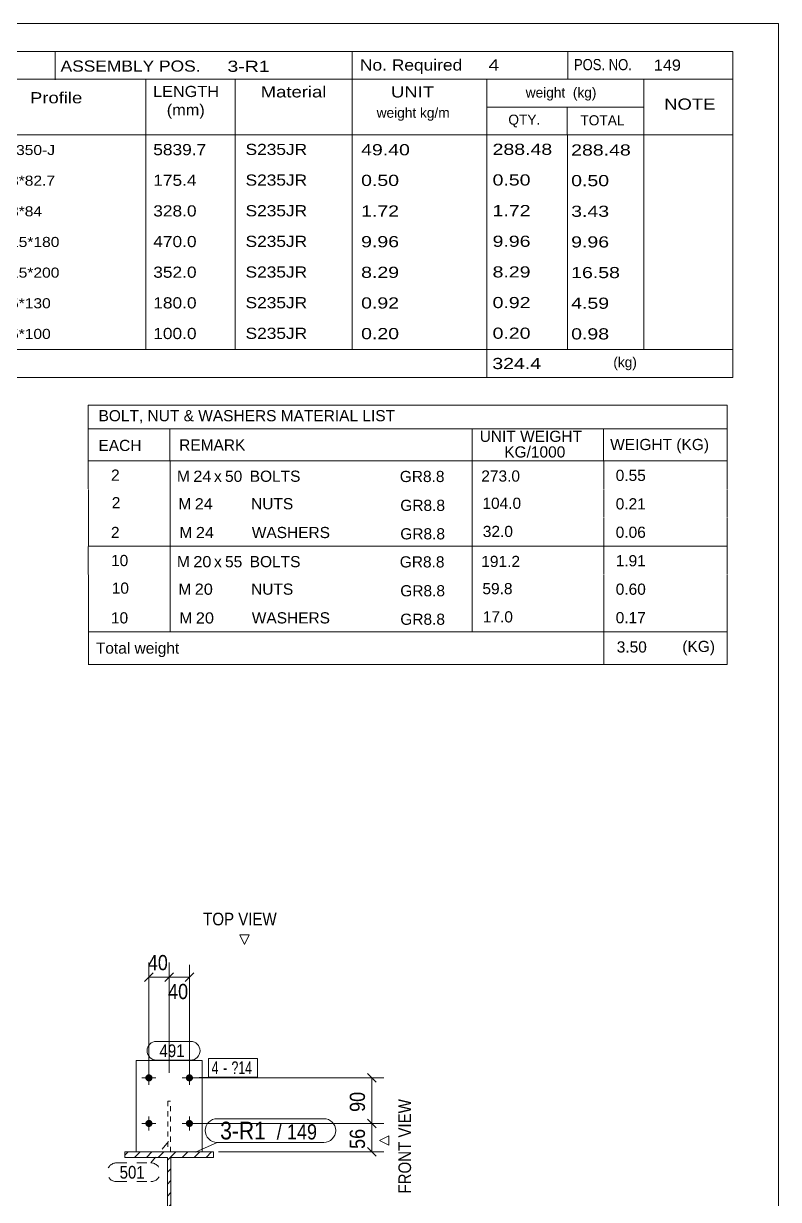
# Model space of a CAD drawing. Header units: millimetres. Extents: x 2 to 825, y 1 to 579.
# Drawn here: x 676 to 825, y 346.9 to 579 of the extents above; entities that cross this region are included whole.
import ezdxf

# ---------------------------------------------------------------- set-up
doc = ezdxf.new("R2010")
doc.units = ezdxf.units.MM
for name, pattern in [('XKITLINE00', [0]), ('XKITLINE01', [4, 1, -1, 1, -1]), ('XKITLINE02', [4, 2, -2])]:
    doc.linetypes.add(name, pattern=pattern)
for name, color, linetype, lineweight in [('Bolt', 3, 'Continuous', 0), ('BoltMark', 7, 'Continuous', 0), ('Dimensions', 7, 'Continuous', 0), ('DrawingSheet', 5, 'Continuous', 0), ('OtherObjectType', 7, 'Continuous', 0), ('Part', 2, 'Continuous', 0), ('PartMark', 7, 'Continuous', 0)]:
    doc.layers.add(name, color=color, linetype=linetype, lineweight=lineweight)
doc.styles.add('ARIAL', font='ARIAL.TTF')
doc.styles.add('ARIAL_NARROW', font='ARIALN.TTF')

# ---------------------------------------------------------------- blocks, each defined once
blk = doc.blocks.new('*A1')
at = {"layer": 'Part', "color": 7, "linetype": 'XKITLINE00', "lineweight": 0}
for p, q in [((695.98, 355.64), (696.62, 356.28)), ((697.88, 355.18), (698.98, 356.28)), ((700.24, 355.18), (701.34, 356.28)), ((702.59, 355.18), (703.69, 356.28)), ((704.38, 354.61), (706.05, 356.28)), ((707.31, 355.18), (708.41, 356.28)), ((709.67, 355.18), (710.77, 356.28)), ((712.02, 355.18), (713.12, 356.28)), ((704.38, 352.25), (705.08, 352.95)), ((704.38, 349.89), (705.08, 350.59)), ((704.38, 347.54), (705.08, 348.24)), ((704.38, 345.18), (705.08, 345.88)), ((704.38, 342.82), (705.08, 343.52)), ((704.38, 340.46), (705.08, 341.16)), ((704.38, 338.11), (705.08, 338.81)), ((704.38, 335.75), (705.08, 336.45)), ((704.38, 333.39), (705.08, 334.09)), ((704.38, 331.03), (705.08, 331.73)), ((704.38, 328.68), (705.08, 329.38)), ((704.38, 326.32), (705.08, 327.02)), ((704.38, 323.96), (705.08, 324.66)), ((696.98, 321.28), (698.08, 322.38)), ((699.34, 321.28), (700.44, 322.38)), ((701.7, 321.28), (702.8, 322.38)), ((704.05, 321.28), (705.15, 322.38)), ((706.41, 321.28), (707.51, 322.38)), ((708.77, 321.28), (709.87, 322.38)), ((711.13, 321.28), (712.23, 322.38))]:
    blk.add_line(p, q, dxfattribs=at)
blk = doc.blocks.new('*A56')
at = {"layer": 'Bolt'}
for points in [[(701.43, 370.84), (701.43, 370.81), (701.43, 370.77), (701.42, 370.74), (701.41, 370.71), (701.4, 370.67), (701.39, 370.64), (701.38, 370.61), (701.37, 370.58), (701.35, 370.55), (701.33, 370.52), (701.32, 370.49), (701.3, 370.46), (701.27, 370.43), (701.25, 370.41), (701.23, 370.38), (701.2, 370.36), (701.18, 370.33), (701.15, 370.31), (701.12, 370.29), (701.09, 370.28), (701.06, 370.26), (701.03, 370.24), (701, 370.23), (700.97, 370.22), (700.94, 370.21), (700.9, 370.2), (700.87, 370.19), (700.84, 370.18), (700.8, 370.18), (700.77, 370.18), (700.73, 370.18), (700.7, 370.18), (700.66, 370.18), (700.63, 370.18), (700.6, 370.19), (700.56, 370.2), (700.53, 370.21), (700.5, 370.22), (700.47, 370.23), (700.43, 370.24), (700.4, 370.26), (700.37, 370.28), (700.34, 370.29), (700.32, 370.31), (700.29, 370.33), (700.26, 370.36), (700.24, 370.38), (700.21, 370.41), (700.19, 370.43), (700.17, 370.46), (700.15, 370.49), (700.13, 370.52), (700.12, 370.55), (700.1, 370.58), (700.09, 370.61), (700.07, 370.64), (700.06, 370.67), (700.05, 370.71), (700.05, 370.74), (700.04, 370.77), (700.04, 370.81), (700.03, 370.84), (700.03, 370.88), (700.03, 370.91), (700.04, 370.94), (700.04, 370.98), (700.05, 371.01), (700.05, 371.05), (700.06, 371.08), (700.07, 371.11), (700.09, 371.14), (700.1, 371.18), (700.12, 371.21), (700.13, 371.24), (700.15, 371.26), (700.17, 371.29), (700.19, 371.32), (700.21, 371.35), (700.24, 371.37), (700.26, 371.39), (700.29, 371.42), (700.32, 371.44), (700.34, 371.46), (700.37, 371.48), (700.4, 371.49), (700.43, 371.51), (700.47, 371.52), (700.5, 371.53), (700.53, 371.55), (700.56, 371.55), (700.6, 371.56), (700.63, 371.57), (700.66, 371.57), (700.7, 371.57), (700.73, 371.58), (700.77, 371.57), (700.8, 371.57), (700.84, 371.57), (700.87, 371.56), (700.9, 371.55), (700.94, 371.55), (700.97, 371.53), (701, 371.52), (701.03, 371.51), (701.06, 371.49), (701.09, 371.48), (701.12, 371.46), (701.15, 371.44), (701.18, 371.42), (701.2, 371.39), (701.23, 371.37), (701.25, 371.35), (701.27, 371.32), (701.3, 371.29), (701.32, 371.26), (701.33, 371.24), (701.35, 371.21), (701.37, 371.18), (701.38, 371.14), (701.39, 371.11), (701.4, 371.08), (701.41, 371.05), (701.42, 371.01), (701.43, 370.98), (701.43, 370.94), (701.43, 370.91), (701.43, 370.88)], [(709.43, 370.84), (709.43, 370.81), (709.43, 370.77), (709.42, 370.74), (709.41, 370.71), (709.4, 370.67), (709.39, 370.64), (709.38, 370.61), (709.37, 370.58), (709.35, 370.55), (709.33, 370.52), (709.32, 370.49), (709.3, 370.46), (709.27, 370.43), (709.25, 370.41), (709.23, 370.38), (709.2, 370.36), (709.18, 370.33), (709.15, 370.31), (709.12, 370.29), (709.09, 370.28), (709.06, 370.26), (709.03, 370.24), (709, 370.23), (708.97, 370.22), (708.94, 370.21), (708.9, 370.2), (708.87, 370.19), (708.84, 370.18), (708.8, 370.18), (708.77, 370.18), (708.73, 370.18), (708.7, 370.18), (708.66, 370.18), (708.63, 370.18), (708.6, 370.19), (708.56, 370.2), (708.53, 370.21), (708.5, 370.22), (708.47, 370.23), (708.43, 370.24), (708.4, 370.26), (708.37, 370.28), (708.34, 370.29), (708.32, 370.31), (708.29, 370.33), (708.26, 370.36), (708.24, 370.38), (708.21, 370.41), (708.19, 370.43), (708.17, 370.46), (708.15, 370.49), (708.13, 370.52), (708.12, 370.55), (708.1, 370.58), (708.09, 370.61), (708.07, 370.64), (708.06, 370.67), (708.05, 370.71), (708.05, 370.74), (708.04, 370.77), (708.04, 370.81), (708.03, 370.84), (708.03, 370.88), (708.03, 370.91), (708.04, 370.94), (708.04, 370.98), (708.05, 371.01), (708.05, 371.05), (708.06, 371.08), (708.07, 371.11), (708.09, 371.14), (708.1, 371.18), (708.12, 371.21), (708.13, 371.24), (708.15, 371.26), (708.17, 371.29), (708.19, 371.32), (708.21, 371.35), (708.24, 371.37), (708.26, 371.39), (708.29, 371.42), (708.32, 371.44), (708.34, 371.46), (708.37, 371.48), (708.4, 371.49), (708.43, 371.51), (708.47, 371.52), (708.5, 371.53), (708.53, 371.55), (708.56, 371.55), (708.6, 371.56), (708.63, 371.57), (708.66, 371.57), (708.7, 371.57), (708.73, 371.58), (708.77, 371.57), (708.8, 371.57), (708.84, 371.57), (708.87, 371.56), (708.9, 371.55), (708.94, 371.55), (708.97, 371.53), (709, 371.52), (709.03, 371.51), (709.06, 371.49), (709.09, 371.48), (709.12, 371.46), (709.15, 371.44), (709.18, 371.42), (709.2, 371.39), (709.23, 371.37), (709.25, 371.35), (709.27, 371.32), (709.3, 371.29), (709.32, 371.26), (709.33, 371.24), (709.35, 371.21), (709.37, 371.18), (709.38, 371.14), (709.39, 371.11), (709.4, 371.08), (709.41, 371.05), (709.42, 371.01), (709.43, 370.98), (709.43, 370.94), (709.43, 370.91), (709.43, 370.88)], [(701.43, 361.84), (701.43, 361.81), (701.43, 361.77), (701.42, 361.74), (701.41, 361.71), (701.4, 361.67), (701.39, 361.64), (701.38, 361.61), (701.37, 361.58), (701.35, 361.55), (701.33, 361.52), (701.32, 361.49), (701.3, 361.46), (701.27, 361.43), (701.25, 361.41), (701.23, 361.38), (701.2, 361.36), (701.18, 361.33), (701.15, 361.31), (701.12, 361.29), (701.09, 361.28), (701.06, 361.26), (701.03, 361.24), (701, 361.23), (700.97, 361.22), (700.94, 361.21), (700.9, 361.2), (700.87, 361.19), (700.84, 361.18), (700.8, 361.18), (700.77, 361.18), (700.73, 361.18), (700.7, 361.18), (700.66, 361.18), (700.63, 361.18), (700.6, 361.19), (700.56, 361.2), (700.53, 361.21), (700.5, 361.22), (700.47, 361.23), (700.43, 361.24), (700.4, 361.26), (700.37, 361.28), (700.34, 361.29), (700.32, 361.31), (700.29, 361.33), (700.26, 361.36), (700.24, 361.38), (700.21, 361.41), (700.19, 361.43), (700.17, 361.46), (700.15, 361.49), (700.13, 361.52), (700.12, 361.55), (700.1, 361.58), (700.09, 361.61), (700.07, 361.64), (700.06, 361.67), (700.05, 361.71), (700.05, 361.74), (700.04, 361.77), (700.04, 361.81), (700.03, 361.84), (700.03, 361.88), (700.03, 361.91), (700.04, 361.94), (700.04, 361.98), (700.05, 362.01), (700.05, 362.05), (700.06, 362.08), (700.07, 362.11), (700.09, 362.14), (700.1, 362.18), (700.12, 362.21), (700.13, 362.24), (700.15, 362.26), (700.17, 362.29), (700.19, 362.32), (700.21, 362.35), (700.24, 362.37), (700.26, 362.39), (700.29, 362.42), (700.32, 362.44), (700.34, 362.46), (700.37, 362.48), (700.4, 362.49), (700.43, 362.51), (700.47, 362.52), (700.5, 362.53), (700.53, 362.55), (700.56, 362.55), (700.6, 362.56), (700.63, 362.57), (700.66, 362.57), (700.7, 362.57), (700.73, 362.58), (700.77, 362.57), (700.8, 362.57), (700.84, 362.57), (700.87, 362.56), (700.9, 362.55), (700.94, 362.55), (700.97, 362.53), (701, 362.52), (701.03, 362.51), (701.06, 362.49), (701.09, 362.48), (701.12, 362.46), (701.15, 362.44), (701.18, 362.42), (701.2, 362.39), (701.23, 362.37), (701.25, 362.35), (701.27, 362.32), (701.3, 362.29), (701.32, 362.26), (701.33, 362.24), (701.35, 362.21), (701.37, 362.18), (701.38, 362.14), (701.39, 362.11), (701.4, 362.08), (701.41, 362.05), (701.42, 362.01), (701.43, 361.98), (701.43, 361.94), (701.43, 361.91), (701.43, 361.88)], [(709.43, 361.84), (709.43, 361.81), (709.43, 361.77), (709.42, 361.74), (709.41, 361.71), (709.4, 361.67), (709.39, 361.64), (709.38, 361.61), (709.37, 361.58), (709.35, 361.55), (709.33, 361.52), (709.32, 361.49), (709.3, 361.46), (709.27, 361.43), (709.25, 361.41), (709.23, 361.38), (709.2, 361.36), (709.18, 361.33), (709.15, 361.31), (709.12, 361.29), (709.09, 361.28), (709.06, 361.26), (709.03, 361.24), (709, 361.23), (708.97, 361.22), (708.94, 361.21), (708.9, 361.2), (708.87, 361.19), (708.84, 361.18), (708.8, 361.18), (708.77, 361.18), (708.73, 361.18), (708.7, 361.18), (708.66, 361.18), (708.63, 361.18), (708.6, 361.19), (708.56, 361.2), (708.53, 361.21), (708.5, 361.22), (708.47, 361.23), (708.43, 361.24), (708.4, 361.26), (708.37, 361.28), (708.34, 361.29), (708.32, 361.31), (708.29, 361.33), (708.26, 361.36), (708.24, 361.38), (708.21, 361.41), (708.19, 361.43), (708.17, 361.46), (708.15, 361.49), (708.13, 361.52), (708.12, 361.55), (708.1, 361.58), (708.09, 361.61), (708.07, 361.64), (708.06, 361.67), (708.05, 361.71), (708.05, 361.74), (708.04, 361.77), (708.04, 361.81), (708.03, 361.84), (708.03, 361.88), (708.03, 361.91), (708.04, 361.94), (708.04, 361.98), (708.05, 362.01), (708.05, 362.05), (708.06, 362.08), (708.07, 362.11), (708.09, 362.14), (708.1, 362.18), (708.12, 362.21), (708.13, 362.24), (708.15, 362.26), (708.17, 362.29), (708.19, 362.32), (708.21, 362.35), (708.24, 362.37), (708.26, 362.39), (708.29, 362.42), (708.32, 362.44), (708.34, 362.46), (708.37, 362.48), (708.4, 362.49), (708.43, 362.51), (708.47, 362.52), (708.5, 362.53), (708.53, 362.55), (708.56, 362.55), (708.6, 362.56), (708.63, 362.57), (708.66, 362.57), (708.7, 362.57), (708.73, 362.58), (708.77, 362.57), (708.8, 362.57), (708.84, 362.57), (708.87, 362.56), (708.9, 362.55), (708.94, 362.55), (708.97, 362.53), (709, 362.52), (709.03, 362.51), (709.06, 362.49), (709.09, 362.48), (709.12, 362.46), (709.15, 362.44), (709.18, 362.42), (709.2, 362.39), (709.23, 362.37), (709.25, 362.35), (709.27, 362.32), (709.3, 362.29), (709.32, 362.26), (709.33, 362.24), (709.35, 362.21), (709.37, 362.18), (709.38, 362.14), (709.39, 362.11), (709.4, 362.08), (709.41, 362.05), (709.42, 362.01), (709.43, 361.98), (709.43, 361.94), (709.43, 361.91), (709.43, 361.88)]]:
    blk.add_hatch(color=3, dxfattribs=at).paths.add_polyline_path(points, flags=17)
at = {"layer": 'Bolt', "color": 3, "linetype": 'XKITLINE00', "lineweight": 0}
for p, q in [((700.73, 372.28), (700.73, 369.48)), ((708.73, 372.28), (708.73, 369.48)), ((702.13, 370.88), (699.33, 370.88)), ((710.13, 370.88), (707.33, 370.88)), ((700.73, 363.28), (700.73, 360.48)), ((708.73, 363.28), (708.73, 360.48)), ((702.13, 361.88), (699.33, 361.88)), ((710.13, 361.88), (707.33, 361.88))]:
    blk.add_line(p, q, dxfattribs=at)
blk = doc.blocks.new('*A57')
at = {"layer": 'Part', "color": 2, "linetype": 'XKITLINE00', "lineweight": 0}
for p, q in [((695.98, 355.18), (695.98, 356.28)), ((695.98, 356.28), (713.48, 356.28)), ((704.38, 355.18), (695.98, 355.18)), ((704.38, 322.38), (704.38, 355.18)), ((713.48, 355.18), (705.08, 355.18)), ((705.08, 355.18), (705.08, 322.38)), ((713.48, 356.28), (713.48, 355.18)), ((695.98, 321.28), (695.98, 322.38)), ((695.98, 322.38), (704.38, 322.38)), ((713.48, 321.28), (695.98, 321.28)), ((705.08, 322.38), (713.48, 322.38)), ((713.48, 322.38), (713.48, 321.28))]:
    blk.add_line(p, q, dxfattribs=at)
blk = doc.blocks.new('*A58')
at = {"layer": 'Part', "color": 7, "linetype": 'XKITLINE01', "lineweight": 0}
for p, q in [((704.98, 366.28), (704.48, 366.28)), ((704.48, 366.28), (704.48, 356.28)), ((704.98, 356.28), (704.98, 366.28)), ((704.48, 356.28), (704.98, 356.28))]:
    blk.add_line(p, q, dxfattribs=at)
blk = doc.blocks.new('*A59')
at = {"layer": 'Part', "color": 2, "linetype": 'XKITLINE00', "lineweight": 0}
for p, q in [((698.23, 356.28), (698.23, 374.28)), ((698.23, 374.28), (711.23, 374.28)), ((711.23, 374.28), (711.23, 356.28))]:
    blk.add_line(p, q, dxfattribs=at)
at = {"layer": 'Part', "color": 7, "linetype": 'XKITLINE01', "lineweight": 0}
blk.add_line((711.23, 356.28), (698.23, 356.28), dxfattribs=at)
blk = doc.blocks.new('*A60')
at = {"layer": 'DrawingSheet', "color": 5, "linetype": 'XKITLINE00', "lineweight": 0}
for p, q in [((825, 579), (5, 579)), ((825, 5), (825, 579))]:
    blk.add_line(p, q, dxfattribs=at)
blk = doc.blocks.new('*A61')
at = {"layer": 'OtherObjectType', "color": 7, "linetype": 'XKITLINE00', "lineweight": 0}
for p, q in [((688.76, 503.65), (688.75, 492.65)), ((688.76, 503.65), (814.88, 503.65)), ((814.88, 503.65), (814.88, 492.65)), ((688.75, 499), (814.88, 499)), ((704.87, 499.01), (704.87, 492.65)), ((764.57, 499.01), (764.57, 492.65)), ((790.47, 498.99), (790.47, 492.65)), ((688.76, 492.62), (688.76, 487.12)), ((688.77, 492.65), (814.88, 492.65)), ((704.92, 492.65), (704.92, 487.03)), ((764.57, 492.65), (764.57, 487.03)), ((790.5, 492.65), (790.5, 487.15)), ((814.88, 492.65), (814.88, 487.15)), ((688.79, 487.03), (688.79, 481.42)), ((704.95, 487.03), (704.95, 481.41)), ((764.57, 487.03), (764.57, 481.41)), ((790.5, 487.03), (790.5, 481.53)), ((814.88, 487.03), (814.88, 481.53)), ((688.79, 481.4), (688.79, 475.83)), ((704.95, 481.41), (704.95, 475.79)), ((764.57, 481.41), (764.57, 475.79)), ((790.5, 481.41), (790.5, 475.8)), ((814.88, 481.41), (814.88, 475.8)), ((814.88, 475.8), (688.75, 475.83)), ((688.76, 475.76), (688.76, 470.26)), ((704.92, 475.79), (704.92, 470.17)), ((764.57, 475.79), (764.57, 470.17)), ((790.5, 475.79), (790.5, 470.29)), ((814.88, 475.79), (814.88, 470.29)), ((688.79, 470.17), (688.79, 464.56)), ((704.95, 470.17), (704.95, 464.56)), ((764.57, 470.17), (764.57, 464.56)), ((790.5, 470.17), (790.5, 464.67)), ((814.88, 470.17), (814.88, 464.67)), ((688.79, 464.54), (688.79, 458.97)), ((704.95, 464.55), (704.95, 458.94)), ((764.57, 464.56), (764.57, 458.94)), ((790.5, 464.55), (790.5, 458.95)), ((814.88, 464.55), (814.88, 458.94)), ((814.88, 458.94), (688.75, 458.97)), ((688.78, 458.94), (688.78, 452.53)), ((688.85, 458.93), (814.87, 458.94)), ((790.5, 458.9), (790.5, 452.49)), ((814.87, 458.91), (814.87, 452.49)), ((688.77, 452.49), (814.87, 452.49))]:
    blk.add_line(p, q, dxfattribs=at)
at = {"layer": 'OtherObjectType', "color": 7, "style": 'ARIAL_NARROW'}
for s, width, p in [('BOLT, NUT & WASHERS MATERIAL LIST', 1.211571, (690.79, 500.49)), ('EACH', 1.211571, (690.78, 494.62)), ('REMARK', 1.211571, (706.7, 494.71)), ('UNIT WEIGHT', 1.211571, (766.03, 496.42)), ('WEIGHT (KG)', 1.211571, (791.78, 494.8)), (' KG/1000', 1.211571, (770.02, 493.33)), ('2', 1.211571, (693.26, 488.75)), ('M', 1.211571, (706.26, 488.55)), ('24', 1.275, (709.5, 488.53)), ('x', 1.211571, (713.58, 488.53)), ('50', 1.211571, (715.76, 488.52)), ('BOLTS', 1.211571, (720.63, 488.54)), ('GR8.8', 1.211571, (750.25, 488.49)), ('273.0', 1.211571, (766.34, 488.58)), ('0.55', 1.211571, (792.87, 488.71)), ('2', 1.211571, (693.4, 483.31)), ('M', 1.211571, (706.54, 483.11)), ('24', 1.275, (709.78, 483.09)), ('NUTS', 1.211571, (720.91, 483.11)), ('104.0', 1.211571, (766.56, 483.2)), ('0.21', 1.211571, (792.87, 483.09)), ('GR8.8', 1.211571, (750.35, 482.79)), ('2', 1.211571, (693.24, 477.44)), ('M', 1.211571, (706.76, 477.44)), ('24', 1.275, (710, 477.42)), ('WASHERS', 1.211571, (721.04, 477.43)), ('GR8.8', 1.211571, (750.35, 477.17)), ('32.0', 1.211571, (766.64, 477.64)), ('0.06', 1.211571, (792.87, 477.48)), ('10', 1.211571, (693.26, 471.9)), ('M', 1.211571, (706.26, 471.69)), ('20', 1.275, (709.5, 471.67)), ('55', 1.211571, (715.76, 471.66)), ('BOLTS', 1.211571, (720.63, 471.68)), ('GR8.8', 1.211571, (750.25, 471.63)), ('191.2', 1.211571, (766.34, 471.72)), ('1.91', 1.211571, (792.87, 471.86)), ('x', 1.211571, (713.58, 471.67)), ('10', 1.211571, (693.4, 466.45)), ('M', 1.211571, (706.54, 466.26)), ('20', 1.275, (709.78, 466.24)), ('NUTS', 1.211571, (720.91, 466.25)), ('GR8.8', 1.211571, (750.35, 465.93)), ('59.8', 1.211571, (766.56, 466.35)), ('0.60', 1.211571, (792.87, 466.24)), ('10', 1.211571, (693.24, 460.58)), ('M', 1.211571, (706.76, 460.58)), ('20', 1.275, (710, 460.56)), ('WASHERS', 1.211571, (721.04, 460.58)), ('GR8.8', 1.211571, (750.35, 460.31)), ('17.0', 1.211571, (766.64, 460.78)), ('0.17', 1.211571, (792.87, 460.62)), ('Total weight', 1.211571, (690.26, 454.61)), ('3.50', 1.211571, (793.07, 454.84)), ('(KG)', 1.211571, (806.02, 454.94))]:
    blk.add_text(s, height=2.2, dxfattribs=dict(at, width=width)).set_placement(p)
blk = doc.blocks.new('*A66')
at = {"layer": 'OtherObjectType', "color": 7, "linetype": 'XKITLINE00', "lineweight": 0}
for p, q in [((639.98, 573.5), (815.98, 573.5)), ((639.98, 573.5), (639.98, 562.5)), ((682.26, 573.42), (682.26, 567.87)), ((740.85, 568), (740.85, 573.5)), ((783.43, 567.96), (783.43, 573.42)), ((815.98, 568), (815.98, 573.5)), ((639.98, 568), (815.98, 568)), ((656.64, 568), (656.64, 557)), ((668.4, 567.98), (668.4, 557.03)), ((700.12, 567.99), (700.13, 557)), ((717.78, 567.98), (717.78, 557)), ((740.85, 567.98), (740.85, 557)), ((767.43, 568), (767.43, 557)), ((798.42, 568), (798.42, 557)), ((815.98, 568), (815.98, 562.5)), ((639.98, 562.5), (639.98, 557)), ((767.45, 562.52), (798.45, 562.52)), ((783.28, 562.52), (783.28, 557)), ((815.98, 562.5), (815.98, 557)), ((639.98, 557), (815.98, 557)), ((639.98, 557), (639.98, 550.95)), ((656.63, 557), (656.63, 550.95)), ((668.44, 556.99), (668.44, 550.95)), ((700.12, 557), (700.11, 550.95)), ((717.79, 557), (717.79, 550.95)), ((740.87, 557), (740.87, 550.95)), ((767.44, 557), (767.44, 550.95)), ((783.33, 556.95), (783.33, 550.95)), ((798.43, 557), (798.43, 550.95)), ((815.98, 557), (815.98, 550.95)), ((639.98, 550.95), (639.98, 544.9)), ((656.63, 550.95), (656.63, 544.9)), ((668.44, 550.94), (668.44, 544.9)), ((700.12, 550.95), (700.11, 544.9)), ((717.79, 550.95), (717.79, 544.9)), ((740.87, 550.95), (740.87, 544.9)), ((767.44, 550.95), (767.44, 544.9)), ((783.33, 550.9), (783.33, 544.9)), ((798.43, 550.95), (798.43, 544.9)), ((815.98, 550.95), (815.98, 544.9)), ((639.98, 544.9), (639.98, 538.85)), ((656.63, 544.9), (656.63, 538.85)), ((668.44, 544.89), (668.44, 538.85)), ((700.12, 544.9), (700.11, 538.85)), ((717.79, 544.9), (717.79, 538.85)), ((740.87, 544.9), (740.87, 538.85)), ((767.44, 544.9), (767.44, 538.85)), ((783.33, 544.85), (783.33, 538.85)), ((798.43, 544.9), (798.43, 538.85)), ((815.98, 544.9), (815.98, 538.85)), ((639.98, 538.85), (639.98, 532.8)), ((656.63, 538.85), (656.63, 532.8)), ((668.44, 538.84), (668.44, 532.8)), ((700.12, 538.85), (700.11, 532.8)), ((717.79, 538.85), (717.79, 532.8)), ((740.87, 538.85), (740.87, 532.8)), ((767.44, 538.85), (767.44, 532.8)), ((783.33, 538.8), (783.33, 532.8)), ((798.43, 538.85), (798.43, 532.8)), ((815.98, 538.85), (815.98, 532.8)), ((639.98, 532.8), (639.98, 526.75)), ((656.63, 532.8), (656.63, 526.75)), ((668.44, 532.79), (668.44, 526.75)), ((700.12, 532.8), (700.11, 526.75)), ((717.79, 532.8), (717.79, 526.75)), ((740.87, 532.8), (740.87, 526.75)), ((767.44, 532.8), (767.44, 526.75)), ((783.33, 532.75), (783.33, 526.75)), ((798.43, 532.8), (798.43, 526.75)), ((815.98, 532.8), (815.98, 526.75)), ((639.98, 526.75), (639.98, 520.7)), ((656.63, 526.75), (656.63, 520.7)), ((668.44, 526.74), (668.44, 520.7)), ((700.12, 526.75), (700.11, 520.7)), ((717.79, 526.75), (717.79, 520.7)), ((740.87, 526.75), (740.87, 520.7)), ((767.44, 526.75), (767.44, 520.7)), ((783.33, 526.7), (783.33, 520.7)), ((798.43, 526.75), (798.43, 520.7)), ((815.98, 526.75), (815.98, 520.7)), ((639.98, 520.7), (639.98, 514.65)), ((656.63, 520.7), (656.63, 514.65)), ((668.44, 520.69), (668.44, 514.65)), ((700.12, 520.7), (700.11, 514.65)), ((717.79, 520.7), (717.79, 514.65)), ((740.87, 520.7), (740.87, 514.65)), ((767.44, 520.7), (767.44, 514.65)), ((783.33, 520.65), (783.33, 514.65)), ((798.43, 520.7), (798.43, 514.65)), ((815.98, 520.7), (815.98, 514.65)), ((639.98, 514.65), (815.98, 514.65)), ((639.98, 514.65), (639.98, 509.15)), ((767.44, 514.65), (767.44, 509.15)), ((815.98, 514.65), (815.98, 509.15)), ((639.98, 509.15), (815.98, 509.15))]:
    blk.add_line(p, q, dxfattribs=at)
at = {"layer": 'OtherObjectType', "color": 7, "style": 'ARIAL_NARROW'}
for s, height, width, p in [('BILL OF MATERIALS', 2.2, 1.36, (641.25, 569.16)), ('ASSEMBLY POS.', 2.2, 1.36, (683.3, 569.5)), ('3-R1', 2.2, 1.525501, (716.23, 569.46)), ('No. Required', 2.2, 1.36, (742.39, 569.72)), ('4', 2.2, 1.525501, (767.75, 569.72)), ('POS. NO.', 2.2, 1.02, (784.63, 569.79)), ('149', 2.2, 1.270501, (800.4, 569.69)), ('LENGTH', 2.2, 1.275, (701.54, 564.49)), ('Material', 2.2, 1.445, (722.81, 564.41)), ('UNIT', 2.2, 1.445, (748.52, 564.4)), ('weight  (kg)', 1.98, 1.19, (775.11, 564.39)), ('POS. NO.', 2.2, 1.02, (641.53, 562.74)), ('QTYN.', 2.2, 1.02, (658.42, 562.84)), ('Profile', 2.2, 1.445, (677.26, 563.25)), ('NOTE', 2.2, 1.445, (802.44, 561.99)), ('(mm)', 2.2, 1.275, (704.26, 560.86)), ('weight kg/m', 1.98, 1.19, (745.69, 560.4)), ('QTY.', 1.98, 1.19, (771.68, 559.03)), ('TOTAL', 1.98, 1.19, (785.9, 558.91)), ('149', 2.2, 1.270501, (641.89, 553.12)), ('1', 2.2, 1.525501, (661.71, 552.91)), ('IPE350-J', 1.98, 1.355501, (669.56, 553.04)), ('5839.7', 2.2, 1.355501, (701.59, 553.01)), ('S235JR', 2.2, 1.355501, (719.81, 553.05)), ('49.40', 2.2, 1.525501, (742.62, 552.99)), ('288.48', 2.2, 1.525501, (768.57, 553.07)), ('288.48', 2.2, 1.525501, (784.08, 552.94)), ('213', 2.2, 1.270501, (641.89, 547.07)), ('1', 2.2, 1.525501, (661.71, 546.86)), ('PL8*82.7', 1.98, 1.355501, (669.56, 546.99)), ('175.4', 2.2, 1.355501, (701.59, 546.96)), ('S235JR', 2.2, 1.355501, (719.81, 547)), ('0.50', 2.2, 1.525501, (742.62, 546.94)), ('0.50', 2.2, 1.525501, (768.57, 547.02)), ('0.50', 2.2, 1.525501, (784.08, 546.89)), ('215', 2.2, 1.270501, (641.89, 541.02)), ('1.72', 2.2, 1.525501, (768.57, 540.97)), ('2', 2.2, 1.525501, (661.71, 540.81)), ('PL8*84', 1.98, 1.355501, (669.56, 540.94)), ('328.0', 2.2, 1.355501, (701.59, 540.91)), ('S235JR', 2.2, 1.355501, (719.81, 540.95)), ('1.72', 2.2, 1.525501, (742.62, 540.89)), ('3.43', 2.2, 1.525501, (784.08, 540.84)), ('242', 2.2, 1.270501, (641.89, 534.97)), ('1', 2.2, 1.525501, (661.71, 534.76)), ('PL15*180', 1.98, 1.355501, (669.56, 534.89)), ('470.0', 2.2, 1.355501, (701.59, 534.86)), ('S235JR', 2.2, 1.355501, (719.81, 534.9)), ('9.96', 2.2, 1.525501, (742.62, 534.84)), ('9.96', 2.2, 1.525501, (768.57, 534.92)), ('9.96', 2.2, 1.525501, (784.08, 534.79)), ('251', 2.2, 1.270501, (641.89, 528.92)), ('2', 2.2, 1.525501, (661.71, 528.71)), ('PL15*200', 1.98, 1.355501, (669.56, 528.84)), ('352.0', 2.2, 1.355501, (701.59, 528.81)), ('S235JR', 2.2, 1.355501, (719.81, 528.85)), ('8.29', 2.2, 1.525501, (742.62, 528.79)), ('8.29', 2.2, 1.525501, (768.57, 528.87)), ('16.58', 2.2, 1.525501, (784.08, 528.74)), ('491', 2.2, 1.270501, (641.89, 522.87)), ('5', 2.2, 1.525501, (661.71, 522.66)), ('PL5*130', 1.98, 1.355501, (669.56, 522.79)), ('180.0', 2.2, 1.355501, (701.59, 522.76)), ('S235JR', 2.2, 1.355501, (719.81, 522.8)), ('0.92', 2.2, 1.525501, (742.62, 522.74)), ('0.92', 2.2, 1.525501, (768.57, 522.82)), ('4.59', 2.2, 1.525501, (784.08, 522.69)), ('501', 2.2, 1.270501, (641.89, 516.82)), ('5', 2.2, 1.525501, (661.71, 516.61)), ('PL5*100', 1.98, 1.355501, (669.56, 516.74)), ('100.0', 2.2, 1.355501, (701.59, 516.71)), ('S235JR', 2.2, 1.355501, (719.81, 516.75)), ('0.20', 2.2, 1.525501, (742.62, 516.69)), ('0.20', 2.2, 1.525501, (768.57, 516.77)), ('0.98', 2.2, 1.525501, (784.08, 516.64)), ('324.4', 2.2, 1.525501, (768.52, 510.79)), ('(kg)', 1.98, 1.19, (792.4, 511.16)), ('Total Weight', 2.2, 1.445, (641.4, 510.64))]:
    blk.add_text(s, height=height, dxfattribs=dict(at, width=width)).set_placement(p)
blk = doc.blocks.new('*A145')
at = {"layer": 'Dimensions', "color": 7, "linetype": 'XKITLINE00', "lineweight": 0}
for p, q in [((743.88, 362.72), (745.58, 361.03)), ((709.73, 361.88), (747.13, 361.88)), ((744.73, 356.28), (744.73, 361.88)), ((714.48, 356.28), (747.13, 356.28)), ((743.88, 357.12), (745.58, 355.43))]:
    blk.add_line(p, q, dxfattribs=at)
at = {"layer": 'Dimensions', "color": 3}
for p in [(744.73, 361.88), (744.73, 356.28)]:
    blk.add_point(p, dxfattribs=at)
at = {"layer": 'Dimensions', "color": 3, "style": 'ARIAL', "width": 0.85}
blk.add_text('56', height=3, rotation=90.0002, dxfattribs=at).set_placement((743.38, 356.85))
blk = doc.blocks.new('*A146')
at = {"layer": 'Dimensions', "color": 7, "linetype": 'XKITLINE00', "lineweight": 0}
for p, q in [((743.88, 371.72), (745.58, 370.03)), ((709.73, 370.88), (747.13, 370.88)), ((744.73, 361.88), (744.73, 370.88)), ((743.88, 362.72), (745.58, 361.03)), ((709.73, 361.88), (747.13, 361.88))]:
    blk.add_line(p, q, dxfattribs=at)
at = {"layer": 'Dimensions', "color": 3}
for p in [(744.73, 370.88), (744.73, 361.88)]:
    blk.add_point(p, dxfattribs=at)
at = {"layer": 'Dimensions', "color": 3, "style": 'ARIAL', "width": 0.85}
blk.add_text('90', height=3, rotation=90.0002, dxfattribs=at).set_placement((743.38, 364.15))
blk = doc.blocks.new('*A147')
at = {"layer": 'Dimensions', "color": 7, "linetype": 'XKITLINE00', "lineweight": 0}
for p, q in [((700.73, 371.88), (700.73, 393.63)), ((704.73, 371.88), (704.73, 393.63)), ((701.58, 391.62), (699.88, 389.93)), ((700.73, 390.78), (704.73, 390.78)), ((705.58, 391.62), (703.88, 389.93))]:
    blk.add_line(p, q, dxfattribs=at)
at = {"layer": 'Dimensions', "color": 3}
for p in [(700.73, 390.78), (704.73, 390.78)]:
    blk.add_point(p, dxfattribs=at)
at = {"layer": 'Dimensions', "color": 3, "style": 'ARIAL', "width": 0.85}
blk.add_text('40', height=3, dxfattribs=at).set_placement((700.51, 392.13))
blk = doc.blocks.new('*A148')
at = {"layer": 'Dimensions', "color": 7, "linetype": 'XKITLINE00', "lineweight": 0}
for p, q in [((704.73, 371.88), (704.73, 393.18)), ((708.73, 371.88), (708.73, 393.18)), ((705.58, 391.62), (703.88, 389.93)), ((704.73, 390.78), (708.73, 390.78)), ((709.58, 391.62), (707.88, 389.93))]:
    blk.add_line(p, q, dxfattribs=at)
at = {"layer": 'Dimensions', "color": 3}
for p in [(704.73, 390.78), (708.73, 390.78)]:
    blk.add_point(p, dxfattribs=at)
at = {"layer": 'Dimensions', "color": 3, "style": 'ARIAL', "width": 0.85}
blk.add_text('40', height=3, dxfattribs=at).set_placement((704.51, 386.43))
blk = doc.blocks.new('*A149')
at = {"layer": 'BoltMark', "color": 7, "linetype": 'XKITLINE00', "lineweight": 0}
for p, q in [((712.5, 374.73), (722.19, 374.73)), ((712.5, 371.03), (712.5, 374.73)), ((722.19, 371.03), (722.19, 374.73)), ((708.73, 370.88), (712.5, 371.03)), ((712.5, 371.03), (722.19, 371.03))]:
    blk.add_line(p, q, dxfattribs=at)
at = {"layer": 'BoltMark', "color": 3, "style": 'ARIAL_NARROW', "width": 0.85}
for s, p in [('4', (713.1, 371.63)), ('?14', (717.03, 371.63)), ('-', (715.37, 371.63))]:
    blk.add_text(s, height=2.5, dxfattribs=at).set_placement(p)
blk = doc.blocks.new('*A150')
at = {"layer": 'PartMark', "color": 7, "linetype": 'XKITLINE00', "lineweight": 0}
for p, q in [((714.2, 362.82), (735.25, 362.82)), ((709.95, 356.23), (714.2, 358.12)), ((714.2, 358.12), (735.25, 358.12))]:
    blk.add_line(p, q, dxfattribs=at)
for centre, start, end in [((714.2, 360.47), 90, 270), ((735.25, 360.47), 270, 90)]:
    blk.add_arc(centre, 2.35, start, end, dxfattribs=at)
at = {"layer": 'PartMark', "color": 1, "style": 'ARIAL', "width": 0.85}
blk.add_text('3-R1', height=3.5, dxfattribs=at).set_placement((714.8, 358.72))
at = {"layer": 'PartMark', "color": 3, "style": 'ARIAL', "width": 0.85}
for s, p in [('/', (725.96, 358.72)), ('149', (727.97, 358.72))]:
    blk.add_text(s, height=3, dxfattribs=at).set_placement(p)
blk = doc.blocks.new('*A151')
at = {"layer": 'PartMark', "color": 7, "linetype": 'XKITLINE02', "lineweight": 0}
for p, q in [((704.61, 358.31), (701.11, 354.09)), ((694.35, 354.09), (701.11, 354.09)), ((694.35, 350.39), (701.11, 350.39))]:
    blk.add_line(p, q, dxfattribs=at)
for centre, start, end in [((694.35, 352.24), 90, 270), ((701.11, 352.24), 270, 90)]:
    blk.add_arc(centre, 1.85, start, end, dxfattribs=at)
at = {"layer": 'PartMark', "color": 3, "style": 'ARIAL', "width": 0.85}
blk.add_text('501', height=2.5, dxfattribs=at).set_placement((694.95, 350.99))
blk = doc.blocks.new('*A152')
at = {"layer": 'PartMark', "color": 7, "linetype": 'XKITLINE00', "lineweight": 0}
for p, q in [((702.22, 378.08), (708.98, 378.08)), ((702.22, 374.38), (708.98, 374.38))]:
    blk.add_line(p, q, dxfattribs=at)
for centre, start, end in [((702.22, 376.23), 90, 270), ((708.98, 376.23), 270, 90)]:
    blk.add_arc(centre, 1.85, start, end, dxfattribs=at)
at = {"layer": 'PartMark', "color": 3, "style": 'ARIAL', "width": 0.85}
blk.add_text('491', height=2.5, dxfattribs=at).set_placement((702.82, 374.98))
blk = doc.blocks.new('*A153')
at = {"layer": 'OtherObjectType', "color": 7, "linetype": 'XKITLINE00', "lineweight": 0}
for p, q in [((719.59, 397.23), (718.65, 399.1)), ((718.65, 399.1), (720.53, 399.1)), ((720.53, 399.1), (719.59, 397.23)), ((719.59, 397.23), (719.59, 397.23)), ((746.23, 358.5), (748.11, 359.44)), ((748.11, 357.56), (746.23, 358.5)), ((746.23, 358.5), (746.23, 358.5)), ((748.11, 359.44), (748.11, 357.56)), ((720.69, 315.03), (727.75, 315.03))]:
    blk.add_line(p, q, dxfattribs=at)
at = {"layer": 'OtherObjectType', "color": 7, "style": 'ARIAL', "width": 0.85}
for s, p in [('TOP VIEW', (711.44, 400.98)), ('A', (720.69, 315.78)), ('A', (725.52, 315.78)), ('-', (723.66, 315.78))]:
    blk.add_text(s, height=2.5, dxfattribs=at).set_placement(p)
blk.add_text('FRONT VIEW', height=2.5, rotation=90, dxfattribs=at).set_placement((752.48, 348.04))

msp = doc.modelspace()

# ---------------------------------------------------------------- block references
at = {"lineweight": 0}
for name in ['*A60', '*A66', '*A61', '*A147', '*A148', '*A152', '*A59', '*A149', '*A56', '*A146', '*A58', '*A145', '*A150', '*A151', '*A1', '*A57']:
    msp.add_blockref(name, (0, 0), dxfattribs=at)
at = {"layer": 'OtherObjectType', "lineweight": 0}
msp.add_blockref('*A153', (0, 0), dxfattribs=at)

doc.saveas('drawing.dxf')
